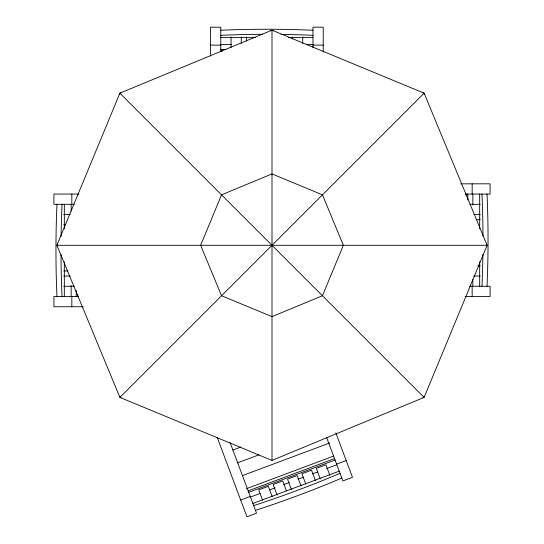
<?xml version="1.0" encoding="UTF-8"?>
<svg xmlns="http://www.w3.org/2000/svg" width="544" height="544" viewBox="0 0 544 544"><rect width="100%" height="100%" fill="white"/><g stroke="black" fill="none" stroke-linecap="round" stroke-linejoin="round"><path stroke-width="0.82" d="M56.882 245.29L119.891 93.174L272 30.172L424.109 93.174L487.118 245.29L424.109 397.399L272 460.408L119.891 397.399L56.882 245.29L487.118 245.29M119.394 94.357L121.067 92.684M119.891 397.399L424.109 93.174M422.933 397.888L424.606 396.216M232.832 450.031L240.768 447.066M237.619 462.828L259.032 454.818M242.4 475.619L329.644 443M246.391 488.709L333.635 456.09M248.166 490.872L334.526 458.585M248.703 492.306L335.063 460.02M240.652 500.011L250.247 496.427M336.6 464.141L346.195 460.55M250.478 497.053L259.984 493.496M269.491 489.94L275.04 487.866M283.75 484.609L289.299 482.535M298.017 479.278L303.559 477.204M312.276 473.946L317.818 471.872M326.536 468.615L336.831 464.766M252.872 503.458L339.232 471.172M270.817 30.661L273.183 30.661M220.782 37.618L255.462 37.618M288.449 37.618L312.977 37.618M220.782 44.452L231.778 44.452M306.211 44.452L312.977 44.452M210.535 45.125L220.782 45.125M312.977 45.125L323.218 45.125M220.782 49.518L225.855 49.518M220.782 51.048L222.476 51.048M460.673 183.824L490.09 183.824L490.09 194.072L465.535 194.072M78.832 194.072L53.91 194.072L53.91 204.313L74.297 204.313M469.832 204.313L480.298 204.313M63.702 214.56L70.203 214.56M473.797 214.56L480.298 214.56M476.177 219.681L480.298 219.681M63.702 224.801L65.443 224.801M477.768 265.778L480.298 265.778M63.702 270.898L67.823 270.898M63.702 276.019L70.203 276.019M473.797 276.019L480.298 276.019M63.702 286.266L74.168 286.266M469.703 286.266L490.09 286.266L490.09 296.507L465.168 296.507M78.465 296.507L53.91 296.507L53.91 306.755L83.327 306.755M422.933 92.684L424.599 94.357M119.891 93.174L424.109 397.399M119.401 396.216L121.067 397.888M335.859 432.908L352.471 477.34L342.876 480.923L326.563 437.288M329.854 475.34L325.91 464.794L316.316 468.384L320.26 478.931M315.459 480.726L311.515 470.172L301.92 473.763L305.81 484.167M301.016 485.962L297.126 475.558L287.531 479.142L291.421 489.552M286.396 490.742L282.73 480.937L273.136 484.527L277.08 495.074M272.231 496.726L268.342 486.316L258.747 489.906L262.636 500.31M230.051 442.422L256.523 513.21L246.928 516.8L217.212 437.335M486.628 244.106L486.628 246.473M479.672 194.072L479.672 228.745M479.672 261.732L479.672 286.266M472.831 194.072L472.831 205.068M472.831 279.5L472.831 286.266M472.165 183.824L472.165 194.072M472.165 286.266L472.165 296.507M467.772 194.072L467.772 199.988M466.235 194.072L466.235 195.758M323.218 52.122L323.218 27.2L312.977 27.2L312.977 47.586M302.729 36.992L302.729 43.493M292.488 36.992L292.488 38.733M272 30.172L272 460.408M246.391 36.992L246.391 41.113M241.271 36.992L241.271 43.493M231.023 36.992L231.023 47.457M220.782 51.755L220.782 27.2L210.535 27.2L210.535 55.991M77.765 294.814L77.765 296.507M76.228 290.584L76.228 296.507M71.835 194.072L71.835 204.313M71.835 296.507L71.835 306.755M71.169 204.313L71.169 211.079M71.169 285.512L71.169 296.507M64.328 204.313L64.328 228.84M64.328 261.827L64.328 296.507M57.372 244.106L57.372 246.473M340.034 473.321A161.412 24.133 -20.5 0 1 253.681 505.607M341.809 478.067A161.412 24.133 -20.5 0 1 255.449 510.354M62.03 296.507A161.412 24.133 90 0 1 61.03 254.585M61.118 236.239A161.412 24.133 90 0 1 62.03 204.313M56.964 296.507A161.412 24.133 90 0 1 56.964 204.313M220.782 35.319A161.412 24.133 0 0 1 262.704 34.32M281.051 34.408A161.412 24.133 0 0 1 312.977 35.319M220.782 30.253A161.412 24.133 0 0 1 312.977 30.253M481.97 194.072A161.412 24.133 90 0 1 482.97 235.994M482.882 254.34A161.412 24.133 90 0 1 481.97 286.266M487.036 194.072A161.412 24.133 90 0 1 487.036 286.266M221.544 194.834L200.641 245.29L221.544 295.746L272 316.642L322.456 295.746L343.359 245.29L322.456 194.834L272 173.93L221.544 194.834"/></g></svg>
